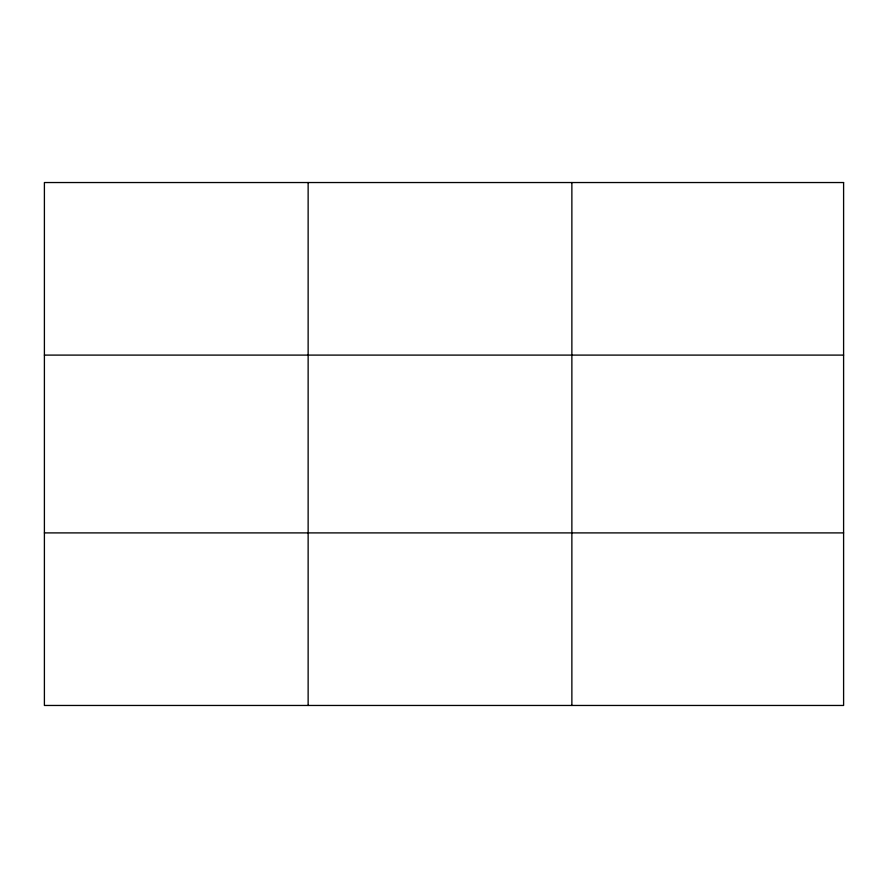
<?xml version="1.0" encoding="UTF-8"?>
<svg xmlns="http://www.w3.org/2000/svg" width="888" height="888" viewBox="0 0 888 888"><rect width="100%" height="100%" fill="white"/><g stroke="black" fill="none" stroke-linecap="round" stroke-linejoin="round"><path stroke-width="1.33" d="M308.136 182.54L308.136 705.461M571.872 182.54L571.872 705.461M44.4 355.1L843.6 355.1M44.4 532.9L843.6 532.9M843.6 182.54L843.6 705.461L44.4 705.461L44.4 182.54L843.6 182.54"/></g></svg>
